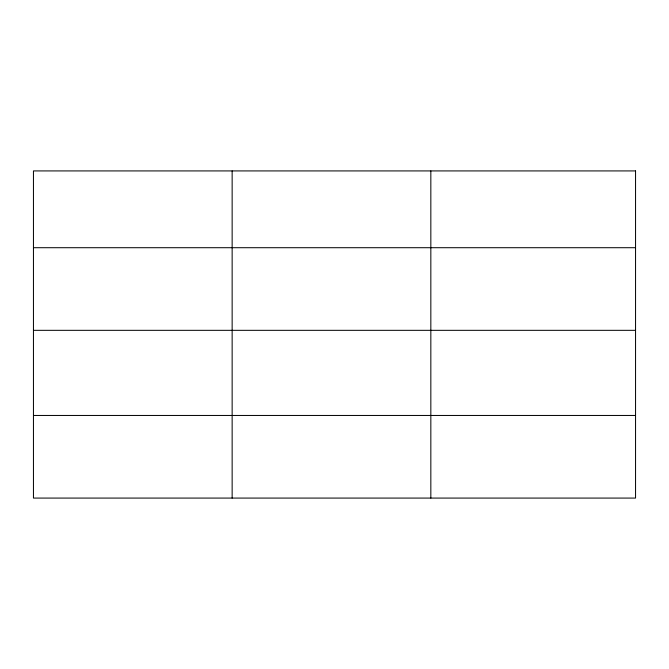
<?xml version="1.0" encoding="UTF-8"?>
<svg xmlns="http://www.w3.org/2000/svg" width="669" height="669" viewBox="0 0 669 669"><rect width="100%" height="100%" fill="white"/><g stroke="black" fill="none" stroke-linecap="round" stroke-linejoin="round"><path stroke-width="1" d="M33.45 247.706L635.55 247.706M33.45 330.327L635.55 330.327M33.45 415.457L635.55 415.457M430.836 170.921L430.836 498.079M232.143 170.921L232.143 498.079M635.55 170.921L33.45 170.921L33.45 498.079L635.55 498.079L635.55 170.921"/></g></svg>
